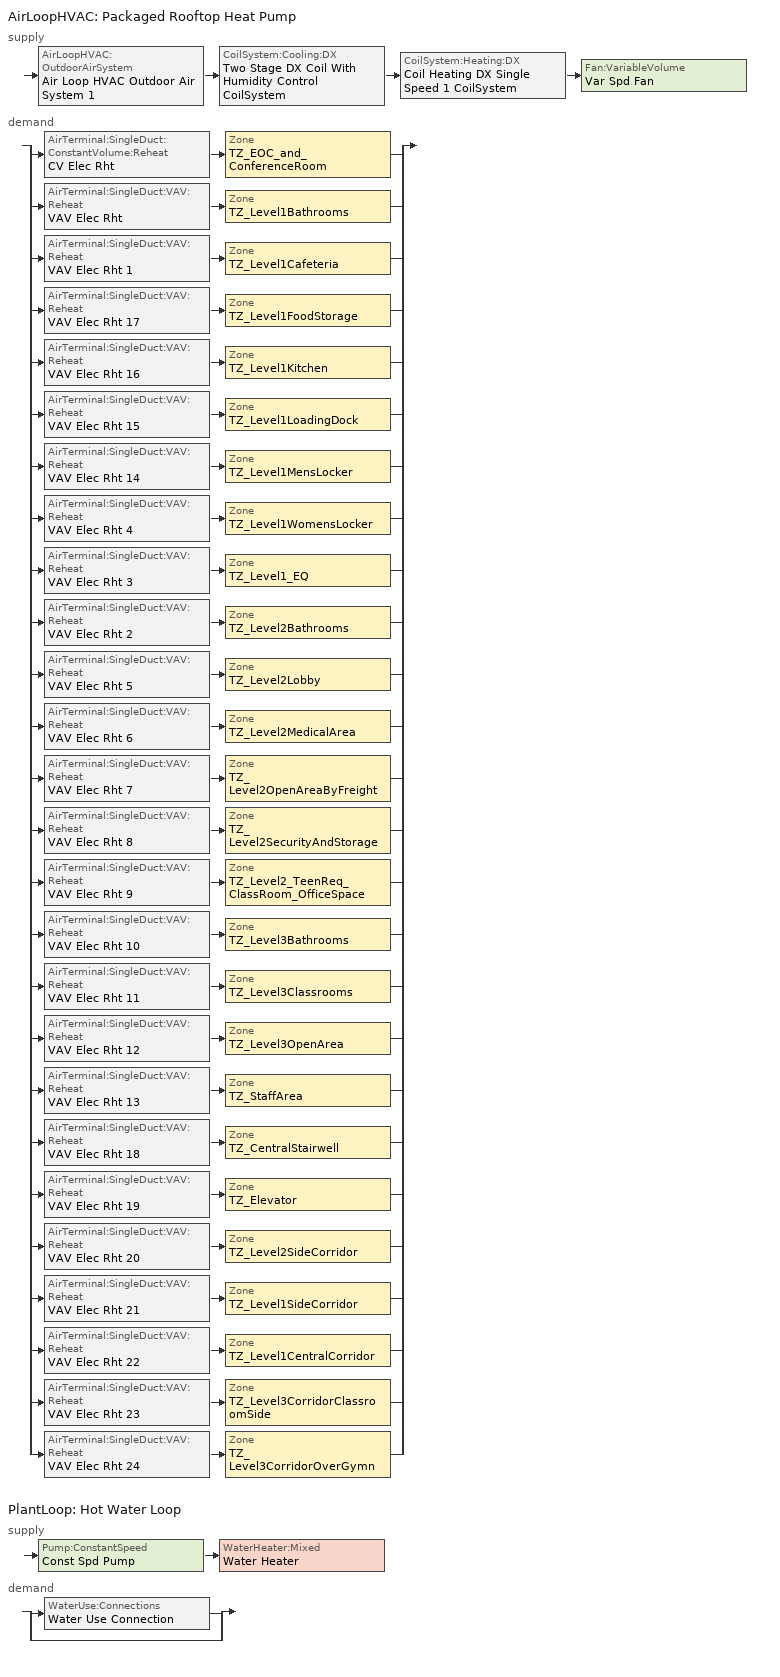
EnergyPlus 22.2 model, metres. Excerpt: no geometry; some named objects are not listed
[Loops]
AirLoopHVAC 'Packaged Rooftop Heat Pump'
 supply: AirLoopHVAC:OutdoorAirSystem 'Air Loop HVAC Outdoor Air System 1' > CoilSystem:Cooling:DX 'Two Stage DX Coil With Humidity Control CoilSystem' > CoilSystem:Heating:DX 'Coil Heating DX Single Speed 1 CoilSystem' > Fan:VariableVolume 'Var Spd Fan'
 demand: split
  | AirTerminal:SingleDuct:ConstantVolume:Reheat 'CV Elec Rht' > Zone 'TZ_EOC_and_ConferenceRoom'
  | AirTerminal:SingleDuct:VAV:Reheat 'VAV Elec Rht' > Zone 'TZ_Level1Bathrooms'
  | AirTerminal:SingleDuct:VAV:Reheat 'VAV Elec Rht 1' > Zone 'TZ_Level1Cafeteria'
  | AirTerminal:SingleDuct:VAV:Reheat 'VAV Elec Rht 17' > Zone 'TZ_Level1FoodStorage'
  | AirTerminal:SingleDuct:VAV:Reheat 'VAV Elec Rht 16' > Zone 'TZ_Level1Kitchen'
  | AirTerminal:SingleDuct:VAV:Reheat 'VAV Elec Rht 15' > Zone 'TZ_Level1LoadingDock'
  | AirTerminal:SingleDuct:VAV:Reheat 'VAV Elec Rht 14' > Zone 'TZ_Level1MensLocker'
  | AirTerminal:SingleDuct:VAV:Reheat 'VAV Elec Rht 4' > Zone 'TZ_Level1WomensLocker'
  | AirTerminal:SingleDuct:VAV:Reheat 'VAV Elec Rht 3' > Zone 'TZ_Level1_EQ'
  | AirTerminal:SingleDuct:VAV:Reheat 'VAV Elec Rht 2' > Zone 'TZ_Level2Bathrooms'
  | AirTerminal:SingleDuct:VAV:Reheat 'VAV Elec Rht 5' > Zone 'TZ_Level2Lobby'
  | AirTerminal:SingleDuct:VAV:Reheat 'VAV Elec Rht 6' > Zone 'TZ_Level2MedicalArea'
  | AirTerminal:SingleDuct:VAV:Reheat 'VAV Elec Rht 7' > Zone 'TZ_Level2OpenAreaByFreight'
  | AirTerminal:SingleDuct:VAV:Reheat 'VAV Elec Rht 8' > Zone 'TZ_Level2SecurityAndStorage'
  | AirTerminal:SingleDuct:VAV:Reheat 'VAV Elec Rht 9' > Zone 'TZ_Level2_TeenReq_ClassRoom_OfficeSpace'
  | AirTerminal:SingleDuct:VAV:Reheat 'VAV Elec Rht 10' > Zone 'TZ_Level3Bathrooms'
  | AirTerminal:SingleDuct:VAV:Reheat 'VAV Elec Rht 11' > Zone 'TZ_Level3Classrooms'
  | AirTerminal:SingleDuct:VAV:Reheat 'VAV Elec Rht 12' > Zone 'TZ_Level3OpenArea'
  | AirTerminal:SingleDuct:VAV:Reheat 'VAV Elec Rht 13' > Zone 'TZ_StaffArea'
  | AirTerminal:SingleDuct:VAV:Reheat 'VAV Elec Rht 18' > Zone 'TZ_CentralStairwell'
  | AirTerminal:SingleDuct:VAV:Reheat 'VAV Elec Rht 19' > Zone 'TZ_Elevator'
  | AirTerminal:SingleDuct:VAV:Reheat 'VAV Elec Rht 20' > Zone 'TZ_Level2SideCorridor'
  | AirTerminal:SingleDuct:VAV:Reheat 'VAV Elec Rht 21' > Zone 'TZ_Level1SideCorridor'
  | AirTerminal:SingleDuct:VAV:Reheat 'VAV Elec Rht 22' > Zone 'TZ_Level1CentralCorridor'
  | AirTerminal:SingleDuct:VAV:Reheat 'VAV Elec Rht 23' > Zone 'TZ_Level3CorridorClassroomSide'
  | AirTerminal:SingleDuct:VAV:Reheat 'VAV Elec Rht 24' > Zone 'TZ_Level3CorridorOverGymn'
PlantLoop 'Hot Water Loop'
 supply: Pump:ConstantSpeed 'Const Spd Pump' > WaterHeater:Mixed 'Water Heater'
 demand: split
  | WaterUse:Connections 'Water Use Connection'
  | bypass
[AirTerminal:SingleDuct:VAV:Reheat] Availability Schedule=Always On Discrete hvac_library; Maximum Air Flow Rate {m3/s}=Autosize; Zone Minimum Air Flow Input Method=Constant; Constant Minimum Air Flow Fraction=0.3; Fixed Minimum Air Flow Rate {m3/s}=0; Maximum Hot Water or Steam Flow Rate {m3/s}=Autosize; Minimum Hot Water or Steam Flow Rate {m3/s}=0; Convergence Tolerance=0.001; Damper Heating Action=Normal; Maximum Flow per Zone Floor Area During Reheat {m3/s-m2}=Autocalculate; Maximum Flow Fraction During Reheat=Autocalculate; Maximum Reheat Air Temperature {C}=35
Name | Reheat Coil
VAV Elec Rht 18 | VAV Elec Rht Coil 18
VAV Elec Rht 19 | VAV Elec Rht Coil 19
VAV Elec Rht | VAV Elec Rht Coil
VAV Elec Rht 1 | VAV Elec Rht Coil 1
VAV Elec Rht 22 | VAV Elec Rht Coil 22
VAV Elec Rht 17 | VAV Elec Rht Coil 17
VAV Elec Rht 16 | VAV Elec Rht Coil 16
VAV Elec Rht 15 | VAV Elec Rht Coil 15
VAV Elec Rht 14 | VAV Elec Rht Coil 14
VAV Elec Rht 21 | VAV Elec Rht Coil 21
VAV Elec Rht 4 | VAV Elec Rht Coil 4
VAV Elec Rht 3 | VAV Elec Rht Coil 3
VAV Elec Rht 2 | VAV Elec Rht Coil 2
VAV Elec Rht 5 | VAV Elec Rht Coil 5
VAV Elec Rht 6 | VAV Elec Rht Coil 6
VAV Elec Rht 7 | VAV Elec Rht Coil 7
VAV Elec Rht 8 | VAV Elec Rht Coil 8
VAV Elec Rht 20 | VAV Elec Rht Coil 20
VAV Elec Rht 9 | VAV Elec Rht Coil 9
VAV Elec Rht 10 | VAV Elec Rht Coil 10
VAV Elec Rht 11 | VAV Elec Rht Coil 11
VAV Elec Rht 23 | VAV Elec Rht Coil 23
VAV Elec Rht 24 | VAV Elec Rht Coil 24
VAV Elec Rht 12 | VAV Elec Rht Coil 12
VAV Elec Rht 13 | VAV Elec Rht Coil 13
[Coil:Heating:Electric] Availability Schedule=Always On Discrete hvac_library; Efficiency=1; Nominal Capacity {W}=Autosize
VAV Elec Rht Coil 18; VAV Elec Rht Coil 19; CV Elec Rht Coil; VAV Elec Rht Coil; VAV Elec Rht Coil 1; VAV Elec Rht Coil 22; VAV Elec Rht Coil 17; VAV Elec Rht Coil 16; VAV Elec Rht Coil 15; VAV Elec Rht Coil 14; VAV Elec Rht Coil 21; VAV Elec Rht Coil 4; VAV Elec Rht Coil 3; VAV Elec Rht Coil 2; VAV Elec Rht Coil 5; VAV Elec Rht Coil 6; VAV Elec Rht Coil 7; VAV Elec Rht Coil 8; VAV Elec Rht Coil 20; VAV Elec Rht Coil 9; VAV Elec Rht Coil 10; VAV Elec Rht Coil 11; VAV Elec Rht Coil 23; VAV Elec Rht Coil 24; VAV Elec Rht Coil 12; VAV Elec Rht Coil 13
[Zone equipment]
TZ_CentralStairwell: VAV Elec Rht 18
TZ_Elevator: VAV Elec Rht 19
TZ_EOC_and_ConferenceRoom: CV Elec Rht
TZ_Level1Bathrooms: Zone Exhaust Fan, VAV Elec Rht
TZ_Level1Cafeteria: VAV Elec Rht 1
TZ_Level1CentralCorridor: VAV Elec Rht 22
TZ_Level1FoodStorage: VAV Elec Rht 17
TZ_Level1Kitchen: Zone Exhaust Fan 1, VAV Elec Rht 16
TZ_Level1LoadingDock: VAV Elec Rht 15
TZ_Level1MensLocker: Zone Exhaust Fan 4, VAV Elec Rht 14
TZ_Level1SideCorridor: VAV Elec Rht 21
TZ_Level1WomensLocker: Zone Exhaust Fan 5, VAV Elec Rht 4
TZ_Level1_EQ: VAV Elec Rht 3
TZ_Level2Bathrooms: Zone Exhaust Fan 2, VAV Elec Rht 2
TZ_Level2Lobby: VAV Elec Rht 5
TZ_Level2MedicalArea: VAV Elec Rht 6
TZ_Level2OpenAreaByFreight: VAV Elec Rht 7
TZ_Level2SecurityAndStorage: VAV Elec Rht 8
TZ_Level2SideCorridor: VAV Elec Rht 20
TZ_Level2_TeenReq_ClassRoom_OfficeSpace: VAV Elec Rht 9
TZ_Level3Bathrooms: Zone Exhaust Fan 3, VAV Elec Rht 10
TZ_Level3Classrooms: VAV Elec Rht 11
TZ_Level3CorridorClassroomSide: VAV Elec Rht 23
TZ_Level3CorridorOverGymn: VAV Elec Rht 24
TZ_Level3OpenArea: VAV Elec Rht 12
TZ_StaffArea: VAV Elec Rht 13
[Sizing:Zone] Zone Cooling Design Supply Air Temperature Input Method=SupplyAirTemperature; Zone Cooling Design Supply Air Temperature {C}=14; Zone Cooling Design Supply Air Temperature Difference {deltaC}=11.11; Zone Heating Design Supply Air Temperature Input Method=SupplyAirTemperature; Zone Heating Design Supply Air Temperature {C}=40; Zone Heating Design Supply Air Temperature Difference {deltaC}=11.11; Zone Cooling Design Supply Air Humidity Ratio {kgWater/kgDryAir}=0.0085; Zone Heating Design Supply Air Humidity Ratio {kgWater/kgDryAir}=0.008; Cooling Design Air Flow Method=DesignDay; Cooling Design Air Flow Rate {m3/s}=0; Cooling Minimum Air Flow per Zone Floor Area {m3/s-m2}=0.000762; Cooling Minimum Air Flow {m3/s}=0; Cooling Minimum Air Flow Fraction=0; Heating Design Air Flow Method=DesignDay; Heating Design Air Flow Rate {m3/s}=0; Heating Maximum Air Flow per Zone Floor Area {m3/s-m2}=0.002032; Heating Maximum Air Flow {m3/s}=0.141576; Heating Maximum Air Flow Fraction=0.3; Zone Latent Cooling Design Supply Air Humidity Ratio Input Method=HumidityRatioDifference; Zone Cooling Design Supply Air Humidity Ratio Difference {kgWater/kgDryAir}=0.005; Zone Latent Heating Design Supply Air Humidity Ratio Input Method=HumidityRatioDifference; Zone Humidification Design Supply Air Humidity Ratio Difference {kgWater/kgDryAir}=0.005
Name | Design Specification Outdoor Air Object | Account for Dedicated Outdoor Air System | Zone Load Sizing Method | Dedicated Outdoor Air System Control Strategy | Dedicated Outdoor Air Low Setpoint Temperature for Design {C} | Dedicated Outdoor Air High Setpoint Temperature for Design {C}
TZ_CentralStairwell | TZ_CentralStairwell DSOA Space List | No | Sensible Load Only No Latent Load
TZ_Elevator | TZ_Elevator DSOA Space List | No | Sensible Load Only No Latent Load
TZ_EOC_and_ConferenceRoom | TZ_EOC_and_ConferenceRoom DSOA Space List | No | Sensible Load Only No Latent Load
TZ_Level1Bathrooms | TZ_Level1Bathrooms DSOA Space List | No | Sensible Load Only No Latent Load
TZ_Level1Cafeteria | TZ_Level1Cafeteria DSOA Space List | No | Sensible Load Only No Latent Load
TZ_Level1CentralCorridor | TZ_Level1CentralCorridor DSOA Space List | No | Sensible Load Only No Latent Load
TZ_Level1FoodStorage | TZ_Level1FoodStorage DSOA Space List | No | Sensible Load Only No Latent Load
TZ_Level1Kitchen | TZ_Level1Kitchen Zero air DSOA | Yes | Sensible And Latent Load | NeutralDehumidifiedSupplyAir | Autosize | Autosize
TZ_Level1LoadingDock | TZ_Level1LoadingDock DSOA Space List | No | Sensible Load Only No Latent Load
TZ_Level1MensLocker | TZ_Level1MensLocker DSOA Space List | No | Sensible Load Only No Latent Load
TZ_Level1SideCorridor | TZ_Level1SideCorridor DSOA Space List | No | Sensible Load Only No Latent Load
TZ_Level1WomensLocker | TZ_Level1WomensLocker DSOA Space List | No | Sensible Load Only No Latent Load
TZ_Level1_EQ | TZ_Level1_EQ DSOA Space List | No | Sensible Load Only No Latent Load
TZ_Level2Bathrooms | TZ_Level2Bathrooms DSOA Space List | No | Sensible Load Only No Latent Load
TZ_Level2Lobby | TZ_Level2Lobby DSOA Space List | No | Sensible Load Only No Latent Load
TZ_Level2MedicalArea | TZ_Level2MedicalArea DSOA Space List | No | Sensible Load Only No Latent Load
TZ_Level2OpenAreaByFreight | TZ_Level2OpenAreaByFreight DSOA Space List | No | Sensible Load Only No Latent Load
TZ_Level2SecurityAndStorage | TZ_Level2SecurityAndStorage DSOA Space List | No | Sensible Load Only No Latent Load
TZ_Level2SideCorridor | TZ_Level2SideCorridor DSOA Space List | No | Sensible Load Only No Latent Load
TZ_Level2_TeenReq_ClassRoom_OfficeSpace | TZ_Level2_TeenReq_ClassRoom_OfficeSpace DSOA Space List | No | Sensible Load Only No Latent Load
TZ_Level3Bathrooms | TZ_Level3Bathrooms DSOA Space List | No | Sensible Load Only No Latent Load
TZ_Level3Classrooms | TZ_Level3Classrooms DSOA Space List | No | Sensible Load Only No Latent Load
TZ_Level3CorridorClassroomSide | TZ_Level3CorridorClassroomSide DSOA Space List | No | Sensible Load Only No Latent Load
TZ_Level3CorridorOverGymn | TZ_Level3CorridorOverGymn DSOA Space List | No | Sensible Load Only No Latent Load
TZ_Level3OpenArea | TZ_Level3OpenArea DSOA Space List | No | Sensible Load Only No Latent Load
TZ_StaffArea | TZ_StaffArea DSOA Space List | No | Sensible Load Only No Latent Load
[Controller:MechanicalVentilation]
Controller Mechanical Ventilation 1: Availability Schedule=Always On Discrete; Demand Controlled Ventilation=No; System Outdoor Air Method=ZoneSum; Zone or ZoneList Name 1=TZ_CentralStairwell; Design Specification Outdoor Air Object Name 1=189.1-2009 - Office - Stair - CZ1-3 Ventilation; Zone or ZoneList Name 2=TZ_Elevator; Design Specification Outdoor Air Object Name 2=189.1-2009 - Office - Stair - CZ1-3 Ventilation; Zone or ZoneList Name 3=TZ_EOC_and_ConferenceRoom; Design Specification Outdoor Air Object Name 3=189.1-2009 - Office - OpenOffice - CZ4-8 Ventilation; Zone or ZoneList Name 4=TZ_Level1Bathrooms; Design Specification Outdoor Air Object Name 4=189.1-2009 - Office - Restroom - CZ1-3 Ventilation; Zone or ZoneList Name 5=TZ_Level1Cafeteria; Design Specification Outdoor Air Object Name 5=189.1-2009 - Office - OpenOffice - CZ4-8 Ventilation; Zone or ZoneList Name 6=TZ_Level1CentralCorridor; Design Specification Outdoor Air Object Name 6=189.1-2009 - Office - Corridor - CZ1-3 Ventilation; Zone or ZoneList Name 7=TZ_Level1FoodStorage; Design Specification Outdoor Air Object Name 7=189.1-2009 - Office - Storage - CZ1-3 Ventilation; Zone or ZoneList Name 8=TZ_Level1Kitchen; Zone or ZoneList Name 9=TZ_Level1LoadingDock; Design Specification Outdoor Air Object Name 9=189.1-2009 - Office - Corridor - CZ1-3 Ventilation; Zone or ZoneList Name 10=TZ_Level1MensLocker; Design Specification Outdoor Air Object Name 10=189.1-2009 - Office - ClosedOffice - CZ1-3 Ventilation; Zone or ZoneList Name 11=TZ_Level1SideCorridor; Design Specification Outdoor Air Object Name 11=189.1-2009 - Office - Corridor - CZ1-3 Ventilation; Zone or ZoneList Name 12=TZ_Level1WomensLocker; Design Specification Outdoor Air Object Name 12=189.1-2009 - Office - ClosedOffice - CZ1-3 Ventilation; Zone or ZoneList Name 13=TZ_Level1_EQ; Design Specification Outdoor Air Object Name 13=189.1-2009 - Office - IT_Room - CZ1-3 Ventilation; Zone or ZoneList Name 14=TZ_Level2Bathrooms; Design Specification Outdoor Air Object Name 14=189.1-2009 - Office - Restroom - CZ1-3 Ventilation; Zone or ZoneList Name 15=TZ_Level2Lobby; Design Specification Outdoor Air Object Name 15=189.1-2009 - Office - Lobby - CZ1-3 Ventilation; Zone or ZoneList Name 16=TZ_Level2MedicalArea; Design Specification Outdoor Air Object Name 16=189.1-2009 - Office - ClosedOffice - CZ1-3 Ventilation; Zone or ZoneList Name 17=TZ_Level2OpenAreaByFreight; Design Specification Outdoor Air Object Name 17=189.1-2009 - Office - Corridor - CZ1-3 Ventilation; Zone or ZoneList Name 18=TZ_Level2SecurityAndStorage; Design Specification Outdoor Air Object Name 18=189.1-2009 - Office - IT_Room - CZ1-3 Ventilation; Zone or ZoneList Name 19=TZ_Level2SideCorridor; Design Specification Outdoor Air Object Name 19=189.1-2009 - Office - Corridor - CZ1-3 Ventilation; Zone or ZoneList Name 20=TZ_Level2_TeenReq_ClassRoom_OfficeSpace; Design Specification Outdoor Air Object Name 20=189.1-2009 - Office - OpenOffice - CZ4-8 Ventilation; Zone or ZoneList Name 21=TZ_Level3Bathrooms; Design Specification Outdoor Air Object Name 21=189.1-2009 - Office - Restroom - CZ1-3 Ventilation; Zone or ZoneList Name 22=TZ_Level3Classrooms; Design Specification Outdoor Air Object Name 22=189.1-2009 - Office - OpenOffice - CZ4-8 Ventilation; Zone or ZoneList Name 23=TZ_Level3CorridorClassroomSide; Design Specification Outdoor Air Object Name 23=189.1-2009 - Office - Corridor - CZ1-3 Ventilation; Zone or ZoneList Name 24=TZ_Level3CorridorOverGymn; Design Specification Outdoor Air Object Name 24=189.1-2009 - Office - Corridor - CZ1-3 Ventilation; Zone or ZoneList Name 25=TZ_Level3OpenArea; Design Specification Outdoor Air Object Name 25=189.1-2009 - Office - Lobby - CZ1-3 Ventilation; Zone or ZoneList Name 26=TZ_StaffArea; Design Specification Outdoor Air Object Name 26=189.1-2009 - Office - OpenOffice - CZ4-8 Ventilation
[DesignSpecification:OutdoorAir] Outdoor Air Method=Sum; Outdoor Air Flow per Zone {m3/s}=0; Outdoor Air Flow Air Changes per Hour {1/hr}=0
Name | Outdoor Air Flow per Person {m3/s-person} | Outdoor Air Flow per Zone Floor Area {m3/s-m2}
189.1-2009 - Office - Stair - CZ1-3 Ventilation; 189.1-2009 - Office - Corridor - CZ1-3 Ventilation; 189.1-2009 - Office - Storage - CZ1-3 Ventilation; 189.1-2009 - Office - IT_Room - CZ1-3 Ventilation | 0 | 0.000254
189.1-2009 - Office - OpenOffice - CZ4-8 Ventilation; 189.1-2009 - Office - ClosedOffice - CZ1-3 Ventilation | 0.00943895 | 0
189.1-2009 - Office - Restroom - CZ1-3 Ventilation | 0 | 0.0048768
TZ_Level1Kitchen Zero air DSOA | 0 | 0
189.1-2009 - Office - Lobby - CZ1-3 Ventilation | 0.00707921 | 0
[DesignSpecification:OutdoorAir:SpaceList]
Name | Space Name 1 | Space Design Specification Outdoor Air Object Name 1
TZ_CentralStairwell DSOA Space List | CentralStairwell | 189.1-2009 - Office - Stair - CZ1-3 Ventilation
TZ_Elevator DSOA Space List | Elevator | 189.1-2009 - Office - Stair - CZ1-3 Ventilation
TZ_EOC_and_ConferenceRoom DSOA Space List | EOC_and_ConferenceRoom | 189.1-2009 - Office - OpenOffice - CZ4-8 Ventilation
TZ_Level1Bathrooms DSOA Space List | Level1Bathrooms | 189.1-2009 - Office - Restroom - CZ1-3 Ventilation
TZ_Level1Cafeteria DSOA Space List | Level1Cafeteria | 189.1-2009 - Office - OpenOffice - CZ4-8 Ventilation
TZ_Level1CentralCorridor DSOA Space List | Level1CentralCorridor | 189.1-2009 - Office - Corridor - CZ1-3 Ventilation
TZ_Level1FoodStorage DSOA Space List | Level1FoodStorage | 189.1-2009 - Office - Storage - CZ1-3 Ventilation
TZ_Level1LoadingDock DSOA Space List | Level1LoadingDock | 189.1-2009 - Office - Corridor - CZ1-3 Ventilation
TZ_Level1MensLocker DSOA Space List | Level1MensLocker | 189.1-2009 - Office - ClosedOffice - CZ1-3 Ventilation
TZ_Level1SideCorridor DSOA Space List | Level1SideCorridor | 189.1-2009 - Office - Corridor - CZ1-3 Ventilation
TZ_Level1WomensLocker DSOA Space List | Level1WomensLocker | 189.1-2009 - Office - ClosedOffice - CZ1-3 Ventilation
TZ_Level1_EQ DSOA Space List | Level1_EQ | 189.1-2009 - Office - IT_Room - CZ1-3 Ventilation
TZ_Level2Bathrooms DSOA Space List | Level2Bathrooms | 189.1-2009 - Office - Restroom - CZ1-3 Ventilation
TZ_Level2Lobby DSOA Space List | Level2Lobby | 189.1-2009 - Office - Lobby - CZ1-3 Ventilation
TZ_Level2MedicalArea DSOA Space List | Level2MedicalArea | 189.1-2009 - Office - ClosedOffice - CZ1-3 Ventilation
TZ_Level2OpenAreaByFreight DSOA Space List | Level2OpenAreaByFreight | 189.1-2009 - Office - Corridor - CZ1-3 Ventilation
TZ_Level2SecurityAndStorage DSOA Space List | Level2SecurityAndStorage | 189.1-2009 - Office - IT_Room - CZ1-3 Ventilation
TZ_Level2SideCorridor DSOA Space List | Level2SideCorridor | 189.1-2009 - Office - Corridor - CZ1-3 Ventilation
TZ_Level2_TeenReq_ClassRoom_OfficeSpace DSOA Space List | Level2_TeenReq_ClassRoom_OfficeSpace | 189.1-2009 - Office - OpenOffice - CZ4-8 Ventilation
TZ_Level3Bathrooms DSOA Space List | Level3Bathrooms | 189.1-2009 - Office - Restroom - CZ1-3 Ventilation
TZ_Level3Classrooms DSOA Space List | Level3Classrooms | 189.1-2009 - Office - OpenOffice - CZ4-8 Ventilation
TZ_Level3CorridorClassroomSide DSOA Space List | Level3CorridorClassroomSide | 189.1-2009 - Office - Corridor - CZ1-3 Ventilation
TZ_Level3CorridorOverGymn DSOA Space List | Level3CorridorOverGymn | 189.1-2009 - Office - Corridor - CZ1-3 Ventilation
TZ_Level3OpenArea DSOA Space List | Level3OpenArea | 189.1-2009 - Office - Lobby - CZ1-3 Ventilation
TZ_StaffArea DSOA Space List | StaffArea | 189.1-2009 - Office - OpenOffice - CZ4-8 Ventilation
[ZoneControl:Thermostat] Temperature Difference Between Cutout And Setpoint {deltaC}=0
Name | Zone or ZoneList | Control Type Schedule | Control 1
TZ_EOC_and_ConferenceRoom Thermostat | TZ_EOC_and_ConferenceRoom | TZ_EOC_and_ConferenceRoom Thermostat Schedule | Thermostat Setpoint Dual Setpoint 1
TZ_Level1Bathrooms Thermostat | TZ_Level1Bathrooms | TZ_Level1Bathrooms Thermostat Schedule | Thermostat Setpoint Dual Setpoint 9
TZ_Level1Cafeteria Thermostat | TZ_Level1Cafeteria | TZ_Level1Cafeteria Thermostat Schedule | Thermostat Setpoint Dual Setpoint 11
TZ_Level1Kitchen Thermostat | TZ_Level1Kitchen | TZ_Level1Kitchen Thermostat Schedule | Thermostat Setpoint Dual Setpoint 13
TZ_Level1MensLocker Thermostat | TZ_Level1MensLocker | TZ_Level1MensLocker Thermostat Schedule | Thermostat Setpoint Dual Setpoint 10
TZ_Level1WomensLocker Thermostat | TZ_Level1WomensLocker | TZ_Level1WomensLocker Thermostat Schedule | Thermostat Setpoint Dual Setpoint 2
TZ_Level1_EQ Thermostat | TZ_Level1_EQ | TZ_Level1_EQ Thermostat Schedule | Thermostat Setpoint Dual Setpoint 16
TZ_Level2Bathrooms Thermostat | TZ_Level2Bathrooms | TZ_Level2Bathrooms Thermostat Schedule | Thermostat Setpoint Dual Setpoint 7
TZ_Level2Lobby Thermostat | TZ_Level2Lobby | TZ_Level2Lobby Thermostat Schedule | Thermostat Setpoint Dual Setpoint 4
TZ_Level2MedicalArea Thermostat | TZ_Level2MedicalArea | TZ_Level2MedicalArea Thermostat Schedule | Thermostat Setpoint Dual Setpoint 3
TZ_Level2SecurityAndStorage Thermostat | TZ_Level2SecurityAndStorage | TZ_Level2SecurityAndStorage Thermostat Schedule | Thermostat Setpoint Dual Setpoint 14
TZ_Level2_TeenReq_ClassRoom_OfficeSpace Thermostat | TZ_Level2_TeenReq_ClassRoom_OfficeSpace | TZ_Level2_TeenReq_ClassRoom_OfficeSpace Thermostat Schedule | Thermostat Setpoint Dual Setpoint 12
TZ_Level3Bathrooms Thermostat | TZ_Level3Bathrooms | TZ_Level3Bathrooms Thermostat Schedule | Thermostat Setpoint Dual Setpoint 8
TZ_Level3Classrooms Thermostat | TZ_Level3Classrooms | TZ_Level3Classrooms Thermostat Schedule | Thermostat Setpoint Dual Setpoint 15
TZ_Level3OpenArea Thermostat | TZ_Level3OpenArea | TZ_Level3OpenArea Thermostat Schedule | Thermostat Setpoint Dual Setpoint 6
TZ_StaffArea Thermostat | TZ_StaffArea | TZ_StaffArea Thermostat Schedule | Thermostat Setpoint Dual Setpoint 5
[ThermostatSetpoint:DualSetpoint] Heating Setpoint Temperature Schedule=Medium Office HtgSetp 1; Cooling Setpoint Temperature Schedule=Medium Office ClgSetp 1
Thermostat Setpoint Dual Setpoint 1; Thermostat Setpoint Dual Setpoint 9; Thermostat Setpoint Dual Setpoint 11; Thermostat Setpoint Dual Setpoint 13; Thermostat Setpoint Dual Setpoint 10; Thermostat Setpoint Dual Setpoint 2; Thermostat Setpoint Dual Setpoint 16; Thermostat Setpoint Dual Setpoint 7; Thermostat Setpoint Dual Setpoint 4; Thermostat Setpoint Dual Setpoint 3; Thermostat Setpoint Dual Setpoint 14; Thermostat Setpoint Dual Setpoint 12; Thermostat Setpoint Dual Setpoint 8; Thermostat Setpoint Dual Setpoint 15; Thermostat Setpoint Dual Setpoint 6; Thermostat Setpoint Dual Setpoint 5
[AirTerminal:SingleDuct:ConstantVolume:Reheat]
CV Elec Rht: Availability Schedule=Always On Discrete hvac_library; Maximum Air Flow Rate {m3/s}=Autosize; Reheat Coil=CV Elec Rht Coil; Maximum Hot Water or Steam Flow Rate {m3/s}=Autosize; Minimum Hot Water or Steam Flow Rate {m3/s}=0; Convergence Tolerance=0.001; Maximum Reheat Air Temperature {C}=35
[Fan:ZoneExhaust] Fan Total Efficiency=0.6; Pressure Rise {Pa}=0; System Availability Manager Coupling Mode=Decoupled
Zone Exhaust Fan 6; Zone Exhaust Fan; Zone Exhaust Fan 1; Zone Exhaust Fan 4; Zone Exhaust Fan 5; Zone Exhaust Fan 2; Zone Exhaust Fan 3
[AirLoopHVAC]
Packaged Rooftop Heat Pump: Design Supply Air Flow Rate {m3/s}=AutoSize; Design Return Air Flow Fraction of Supply Air Flow=1
[Sizing:System]
Packaged Rooftop Heat Pump: Type of Load to Size On=Sensible; Design Outdoor Air Flow Rate {m3/s}=Autosize; Central Heating Maximum System Air Flow Ratio=1; Preheat Design Temperature {C}=7; Preheat Design Humidity Ratio {kgWater/kgDryAir}=0.008; Precool Design Temperature {C}=12.8; Precool Design Humidity Ratio {kgWater/kgDryAir}=0.008; Central Cooling Design Supply Air Temperature {C}=12.8; Central Heating Design Supply Air Temperature {C}=40; Type of Zone Sum to Use=NonCoincident; 100% Outdoor Air in Cooling=Yes; 100% Outdoor Air in Heating=Yes; Central Cooling Design Supply Air Humidity Ratio {kgWater/kgDryAir}=0.0085; Central Heating Design Supply Air Humidity Ratio {kgWater/kgDryAir}=0.008; Cooling Supply Air Flow Rate Method=DesignDay; Cooling Supply Air Flow Rate {m3/s}=0; Cooling Supply Air Flow Rate Per Floor Area {m3/s-m2}=0.00996765; Cooling Fraction of Autosized Cooling Supply Air Flow Rate=1; Cooling Supply Air Flow Rate Per Unit Cooling Capacity {m3/s-W}=3.94755e-05; Heating Supply Air Flow Rate Method=DesignDay; Heating Supply Air Flow Rate {m3/s}=0; Heating Supply Air Flow Rate Per Floor Area {m3/s-m2}=0.00996765; Heating Fraction of Autosized Heating Supply Air Flow Rate=1; Heating Fraction of Autosized Cooling Supply Air Flow Rate=1; Heating Supply Air Flow Rate Per Unit Heating Capacity {m3/s-W}=3.15882e-05; System Outdoor Air Method=ZoneSum; Zone Maximum Outdoor Air Fraction=1; Cooling Design Capacity Method=CoolingDesignCapacity; Cooling Design Capacity {W}=Autosize; Cooling Design Capacity Per Floor Area {W/m2}=234.7; Fraction of Autosized Cooling Design Capacity=1; Heating Design Capacity Method=HeatingDesignCapacity; Heating Design Capacity {W}=Autosize; Heating Design Capacity Per Floor Area {W/m2}=157; Fraction of Autosized Heating Design Capacity=1; Central Cooling Capacity Control Method=OnOff; Occupant Diversity=Autosize
[AvailabilityManager:Scheduled] Schedule=Always On Discrete
Packaged Rooftop Heat Pump Availability Manager; Air Loop HVAC Outdoor Air System 1 Availability Manager
[Controller:OutdoorAir]
Controller Outdoor Air 1: Minimum Outdoor Air Flow Rate {m3/s}=Autosize; Maximum Outdoor Air Flow Rate {m3/s}=Autosize; Economizer Control Type=DifferentialEnthalpy; Economizer Control Action Type=ModulateFlow; Economizer Maximum Limit Dry-Bulb Temperature {C}=28; Economizer Maximum Limit Enthalpy {J/kg}=64000; Economizer Minimum Limit Dry-Bulb Temperature {C}=-100; Lockout Type=NoLockout; Minimum Limit Type=FixedMinimum; Mechanical Ventilation Controller=Controller Mechanical Ventilation 1; High Humidity Control=No; Control High Indoor Humidity Based on Outdoor Humidity Ratio=Yes; Heat Recovery Bypass Control Type=BypassWhenWithinEconomizerLimits
[Fan:VariableVolume] Availability Schedule=Always On Discrete; Fan Total Efficiency=0.6045; Pressure Rise {Pa}=1017.592; Maximum Flow Rate {m3/s}=AutoSize; Fan Power Minimum Flow Rate Input Method=FixedFlowRate; Fan Power Minimum Flow Fraction=0; Fan Power Minimum Air Flow Rate {m3/s}=0; Motor Efficiency=0.93; Motor In Airstream Fraction=1; Fan Power Coefficient 1=0.0407599; Fan Power Coefficient 2=0.088045; Fan Power Coefficient 3=-0.0729261; Fan Power Coefficient 4=0.94374; Fan Power Coefficient 5=0
Var Spd Fan 1; Var Spd Fan
[SetpointManager:MixedAir] Control Variable=Temperature
Node 39 OS Default SPM; Node 106 OS Default SPM; Node 40 OS Default SPM
[CoilSystem:Cooling:DX]
Two Stage DX Coil With Humidity Control CoilSystem: Cooling Coil=Two Stage DX Coil With Humidity Control
[Coil:Cooling:DX:TwoStageWithHumidityControlMode]
Two Stage DX Coil With Humidity Control: Crankcase Heater Capacity {W}=0; Maximum Outdoor Dry-Bulb Temperature for Crankcase Heater Operation {C}=10; Number of Capacity Stages=2; Number of Enhanced Dehumidification Modes=1; Normal Mode Stage 1 Coil Performance=Coil Performance DX Cooling 1; Normal Mode Stage 1+2 Coil Performance=Coil Performance DX Cooling 2; Dehumidification Mode 1 Stage 1 Coil Performance=Coil Performance DX Cooling 3; Dehumidification Mode 1 Stage 1+2 Coil Performance=Coil Performance DX Cooling 4; Minimum Outdoor Dry-Bulb Temperature for Compressor Operation {C}=-25; Basin Heater Capacity {W/K}=0; Basin Heater Setpoint Temperature {C}=2
[CoilPerformance:DX:Cooling] Gross Rated Total Cooling Capacity {W}=Autosize; Gross Rated Sensible Heat Ratio=Autosize; Rated Air Flow Rate {m3/s}=Autosize; Nominal Time for Condensate Removal to Begin {s}=1000; Ratio of Initial Moisture Evaporation Rate and Steady State Latent Capacity=1.5; Maximum Cycling Rate {cycles/hr}=3; Latent Capacity Time Constant {s}=45; Condenser Type=AirCooled; Evaporative Condenser Effectiveness=0.9; Evaporative Condenser Air Flow Rate {m3/s}=Autosize; Evaporative Condenser Pump Rated Power Consumption {W}=Autosize
Name | Gross Rated Cooling COP {W/W} | Fraction of Air Flow Bypassed Around Coil | Total Cooling Capacity Function of Temperature Curve | Total Cooling Capacity Function of Flow Fraction Curve | Energy Input Ratio Function of Temperature Curve | Energy Input Ratio Function of Flow Fraction Curve | Part Load Fraction Correlation Curve
Coil Performance DX Cooling 1 | 3 | 0.5 | Curve Biquadratic 38 | Curve Quadratic 53 | Curve Biquadratic 41 | Curve Quadratic 44 | Curve Quadratic 52
Coil Performance DX Cooling 2 | 3 | 0 | Curve Biquadratic 42 | Curve Quadratic 51 | Curve Biquadratic 40 | Curve Quadratic 45 | Curve Quadratic 49
Coil Performance DX Cooling 3 | 2.7 | 0.5 | Curve Biquadratic 35 | Curve Quadratic 48 | Curve Biquadratic 37 | Curve Quadratic 50 | Curve Quadratic 47
Coil Performance DX Cooling 4 | 2.7 | 0 | Curve Biquadratic 7 | Curve Quadratic 10 | Curve Biquadratic 39 | Curve Quadratic 55 | Curve Quadratic 54
[CoilSystem:Heating:DX]
Coil Heating DX Single Speed 1 CoilSystem: Availability Schedule=Always On Discrete; Heating Coil=Coil Heating DX Single Speed 1
[Coil:Heating:DX:SingleSpeed]
Coil Heating DX Single Speed 1: Availability Schedule=Always On Discrete; Gross Rated Heating Capacity {W}=Autosize; Gross Rated Heating COP {W/W}=5; Rated Air Flow Rate {m3/s}=Autosize; Rated Supply Fan Power Per Volume Flow Rate 2017 {W/(m3/s)}=773.3; Rated Supply Fan Power Per Volume Flow Rate 2023 {W/(m3/s)}=934.4; Heating Capacity Function of Temperature Curve=Curve Cubic 1; Heating Capacity Function of Flow Fraction Curve=Curve Cubic 2; Energy Input Ratio Function of Temperature Curve=Curve Cubic 3; Energy Input Ratio Function of Flow Fraction Curve=Curve Quadratic 4; Part Load Fraction Correlation Curve=Curve Quadratic 5; Minimum Outdoor Dry-Bulb Temperature for Compressor Operation {C}=-8; Maximum Outdoor Dry-Bulb Temperature for Defrost Operation {C}=5; Crankcase Heater Capacity {W}=0; Maximum Outdoor Dry-Bulb Temperature for Crankcase Heater Operation {C}=10; Defrost Strategy=Resistive; Defrost Control=Timed; Defrost Time Period Fraction=0.166667; Resistive Defrost Heater Capacity {W}=2000
[SetpointManager:SingleZone:Reheat]
Setpoint Manager Single Zone Reheat 1: Control Variable=Temperature; Minimum Supply Air Temperature {C}=10; Maximum Supply Air Temperature {C}=12; Control Zone=TZ_Level2MedicalArea
[PlantLoop]
Hot Water Loop: Fluid Type=Water; Plant Equipment Operation Scheme=Hot Water Loop Operation Schemes; Maximum Loop Temperature {C}=100; Minimum Loop Temperature {C}=0; Maximum Loop Flow Rate {m3/s}=Autosize; Minimum Loop Flow Rate {m3/s}=0; Plant Loop Volume {m3}=Autocalculate; Load Distribution Scheme=Optimal; Plant Loop Demand Calculation Scheme=SingleSetpoint; Common Pipe Simulation=None
[Sizing:Plant]
Hot Water Loop: Loop Type=Heating; Design Loop Exit Temperature {C}=82; Loop Design Temperature Difference {deltaC}=11; Sizing Option=NonCoincident; Zone Timesteps in Averaging Window=1; Coincident Sizing Factor Mode=None
[Pump:ConstantSpeed]
Const Spd Pump: Design Flow Rate {m3/s}=Autosize; Design Pump Head {Pa}=179352; Design Power Consumption {W}=Autosize; Motor Efficiency=0.9; Fraction of Motor Inefficiencies to Fluid Stream=0; Pump Control Type=Intermittent; Design Power Sizing Method=PowerPerFlowPerPressure; Design Electric Power per Unit Flow Rate {W/(m3/s)}=348701.1; Design Shaft Power per Unit Flow Rate per Unit Head {W-s/m3-Pa}=1.28205
[WaterHeater:Mixed]
Water Heater: Tank Volume {m3}=1.135; Setpoint Temperature Schedule=Water Heater Setpoint Temperature; Deadband Temperature Difference {deltaC}=2; Maximum Temperature Limit {C}=55; Heater Control Type=Cycle; Heater Maximum Capacity {W}=22000; Heater Ignition Minimum Flow Rate {m3/s}=0; Heater Ignition Delay {s}=0; Heater Fuel Type=Electricity; Heater Thermal Efficiency=1; Off Cycle Parasitic Fuel Consumption Rate {W}=20; Off Cycle Parasitic Fuel Type=Electricity; Off Cycle Parasitic Heat Fraction to Tank=0.8; On Cycle Parasitic Fuel Consumption Rate {W}=0; On Cycle Parasitic Fuel Type=Electricity; On Cycle Parasitic Heat Fraction to Tank=0; Ambient Temperature Indicator=Outdoors; Ambient Temperature Zone=TZ_Level3MechanicalSpace; Off Cycle Loss Coefficient to Ambient Temperature {W/K}=6; Off Cycle Loss Fraction to Zone=1; On Cycle Loss Coefficient to Ambient Temperature {W/K}=6; On Cycle Loss Fraction to Zone=1; Use Side Effectiveness=1; Source Side Effectiveness=1; Use Side Design Flow Rate {m3/s}=Autosize; Source Side Design Flow Rate {m3/s}=Autosize; Indirect Water Heating Recovery Time {hr}=1.5; Source Side Flow Control Mode=IndirectHeatPrimarySetpoint
[WaterHeater:Sizing]
Water Heater: Design Mode=PeakDraw; Time Storage Can Meet Peak Draw {hr}=0.538503; Time for Tank Recovery {hr}=1.5; Nominal Tank Volume for Autosizing Plant Connections {m3}=1.13
[WaterUse:Connections]
Water Use Connection: Drain Water Heat Exchanger Type=CrossFlow; Water Use Equipment Name 1=Tablo3Units; Water Use Equipment Name 2=ShowersMens; Water Use Equipment Name 3=ShowerWomens; Water Use Equipment Name 4=BathroomSinksLevel1; Water Use Equipment Name 5=BathroomSinksLevel2; Water Use Equipment Name 6=Level3Bathrooms; Water Use Equipment Name 7=Water Fixture
[WaterUse:Equipment]
Name | Peak Flow Rate {m3/s} | Flow Rate Fraction Schedule | Target Temperature Schedule | Zone | Sensible Fraction Schedule | Latent Fraction Schedule
Tablo3Units | 3e-05 | Tablo_NonResilience | HumanBodyTemperatureSupplyWater | TZ_Level2MedicalArea | WaterUse Sensible Fraction Schedule 100p | WaterUse Latent Fraction Schedule 0p
ShowersMens | 0.0002 | ShoweringUseFraction | ShowerWaterTemperature | TZ_Level1MensLocker | WaterUse Sensible Fraction Schedule 20p 1 | WaterUse Latent Fraction Schedule 5p
ShowerWomens | 0.0002 | ShoweringUseFraction | ShowerWaterTemperature | TZ_Level1WomensLocker | WaterUse Sensible Fraction Schedule 20p 1 | WaterUse Latent Fraction Schedule 5p
BathroomSinksLevel1 | 7e-05 | WaterFixtureUse | HumanBodyTemperatureSupplyWater | TZ_Level1Bathrooms | WaterUse Sensible Fraction Schedule 20p 2 | WaterUse Latent Fraction Schedule 0p
BathroomSinksLevel2 | 7e-05 | WaterFixtureUse | HumanBodyTemperatureSupplyWater | TZ_Level2Bathrooms | WaterUse Sensible Fraction Schedule 20p 2 | WaterUse Latent Fraction Schedule 0p
Level3Bathrooms | 7e-05 | WaterFixtureUse | HumanBodyTemperatureSupplyWater | TZ_Level3Bathrooms | WaterUse Sensible Fraction Schedule 20p 2 | WaterUse Latent Fraction Schedule 0p
Water Fixture | 0.0001 | KitchenWaterUseIntensity | HumanBodyTemperatureSupplyWater | TZ_Level1Kitchen | WaterUse Sensible Fraction Schedule 20p | WaterUse Latent Fraction Schedule 5p
[PlantEquipmentOperationSchemes]
Hot Water Loop Operation Schemes: Control Scheme Object Type 1=PlantEquipmentOperation:HeatingLoad; Control Scheme Name 1=Hot Water Loop Heating Operation Scheme; Control Scheme Schedule Name 1=Always On Discrete
[PlantEquipmentOperation:HeatingLoad]
Hot Water Loop Heating Operation Scheme: Load Range Lower Limit 1 {W}=0; Load Range Upper Limit 1 {W}=1000000000; Range Equipment List Name 1=Hot Water Loop Heating Equipment List
[PlantEquipmentList]
Hot Water Loop Heating Equipment List: WaterHeater:Mixed, Water Heater
[SetpointManager:Scheduled]
Scheduled HW Temp: Control Variable=Temperature; Schedule=WaterUse Schedule 120F; Setpoint Node or NodeList=DHW_setpoint_manager
[Refrigeration:System]
Refrigeration System: Refrigerated Case or Walkin or CaseAndWalkInList=Refrigeration System Case and Walkin List; Refrigeration Condenser=Air Cooled Refrigeration Condenser; Compressor or CompressorList=Refrigeration System Compressor List; Minimum Condensing Temperature {C}=21; Refrigeration System Working Fluid Type=R404a; Suction Temperature Control Type=ConstantSuctionTemperature; Liquid Suction Heat Exchanger Subcooler=Liquid Suction HX; Sum UA Suction Piping {W/K}=0; Number of Compressor Stages=1; Intercooler Type=None; Shell-and-Coil Intercooler Effectiveness=0.8
[Refrigeration:CaseAndWalkInList]
Refrigeration System Case and Walkin List: Case or WalkIn Name 1=Walk In Cooler Level 1 Food Storage
[Refrigeration:WalkIn]
Walk In Cooler Level 1 Food Storage: Availability Schedule=Always On Discrete; Rated Coil Cooling Capacity {W}=4690; Operating Temperature {C}=-2.22; Rated Cooling Source Temperature {C}=-6.67; Rated Total Heating Power {W}=0; Rated Cooling Coil Fan Power {W}=735; Rated Circulation Fan Power {W}=0; Rated Total Lighting Power {W}=120; Lighting Schedule=BLDG_LIGHT_SCH; Defrost Type=Electric; Defrost Control Type=TimeSchedule; Defrost Schedule=Always Off Discrete hvac_library; Defrost Power {W}=5512; Average Refrigerant Charge Inventory {kg}=0; Insulated Floor Surface Area {m2}=13; Insulated Floor U-Value {W/m2-K}=0.207; Zone Name 1=TZ_Level1FoodStorage; Total Insulated Surface Area Facing Zone 1 {m2}=43.4; Insulated Surface U-Value Facing Zone 1 {W/m2-K}=0.235; Area of Glass Reach In Doors Facing Zone 1 {m2}=0; Height of Glass Reach In Doors Facing Zone 1 {m}=1.5; Glass Reach In Door U Value Facing Zone 1 {W/m2-K}=1.136; Area of Stocking Doors Facing Zone 1 {m2}=2; Height of Stocking Doors Facing Zone 1 {m}=2; Stocking Door U Value Facing Zone 1 {W/m2-K}=0.3785; Stocking Door Opening Schedule Name Facing Zone 1=DOOR_INFIL_SCH; Stocking Door Opening Protection Type Facing Zone 1=StripCurtain
[Schedule:Day:Interval]
Medium Office HtgSetp Rule 1 Day Schedule 1; Medium Office HtgSetp Summer Design Day 1: No, 24:00, 15.6
Medium Office HtgSetp Default Schedule 1: No, 06:00, 15.6, 22:00, 21, 24:00, 15.6
Medium Office HtgSetp Rule 2 Day Schedule 1: No, 06:00, 15.6, 18:00, 21, 24:00, 15.6
Medium Office HtgSetp Winter Design Day 1: No, 24:00, 21
Medium Office ClgSetp Rule 1 Day Schedule 1; Medium Office ClgSetp Winter Design Day 1: No, 24:00, 26.7
Medium Office ClgSetp Default Schedule 1; Medium Office ClgSetp Summer Design Day 1: No, 06:00, 26.7, 22:00, 24, 24:00, 26.7
Medium Office ClgSetp Rule 2 Day Schedule 1: No, 06:00, 26.7, 18:00, 24, 24:00, 26.7
HumanBodyTemperatureTarget: No, 24:00, 37
Office Bldg Equip Default Schedule 1: No, 08:00, 0, 12:00, 1, 13:00, 1, 17:00, 1, 18:00, 1, 20:00, 1, 22:00, 0, 24:00, 0
Office Bldg Equip Rule 1 Day Schedule 1; Office Bldg Equip Winter Design Day 1; WaterUse Latent Fraction Schedule 5p Day 1: No, 24:00, 0
Office Bldg Equip Rule 2 Day Schedule 1: No, 06:00, 0.3, 08:00, 0.4, 14:00, 0.5, 17:00, 0.35, 24:00, 0.3
Office Bldg Equip Summer Design Day 1; WaterUse Sensible Fraction Schedule 20p Day 1: No, 24:00, 1
Schedule Day 10: No, 04:00, 0.00178989, 05:00, 0.0636259, 06:00, 0.16433, 07:00, 0.272102, 08:00, 0.192598, 09:00, 0.0512587, 10:00, 0.0123904, 11:00, 0.0547922, 13:00, 0.394007, 15:00, 0.0441917, 17:00, 0.0954273, 20:00, 0.190831, 22:00, 0.0759931, 24:00, 0.00709012
Schedule Day 27: No, 04:00, 0.00178989, 05:00, 0, 06:00, 0.0212241, 08:00, 0.0565589, 09:00, 0.0830601, 12:00, 0.0565589, 14:00, 0.0706929, 20:00, 0.0565589, 22:00, 0.035358, 24:00, 0.00709012
Schedule Day 8: No, 24:00, 42
Schedule Day 9: No, 01:00, 0, 05:00, 0, 06:00, 0.100728, 07:00, 0.169631, 08:00, 0.85336, 09:00, 0.358672, 10:00, 0.282702, 11:00, 0.0618592, 12:00, 0.0265243, 13:00, 0.46291, 14:00, 0.0600924, 15:00, 0.0653927, 16:00, 0.0901271, 17:00, 0.132529, 18:00, 0.150196, 19:00, 0.201432, 20:00, 0.363972, 21:00, 0.14843, 22:00, 0.0318245, 23:00, 0, 24:00, 0
Water Heater Setpoint Temperature Default: No, 24:00, 60
WaterUse Latent Fraction Schedule 5p Day: No, 24:00, 0.05
WaterUse Schedule 120F Day: No, 24:00, 48.8889
WaterUse Sensible Fraction Schedule 20p Day; WaterUse Sensible Fraction Schedule 20p Day 2; WaterUse Sensible Fraction Schedule 20p Day 3: No, 24:00, 0.2
[Schedule:Week:Daily]
Medium Office HtgSetp 1 Week Rule - Jan1-Dec31: Medium Office HtgSetp Rule 1 Day Schedule 1, Medium Office HtgSetp Default Schedule 1, Medium Office HtgSetp Default Schedule 1, Medium Office HtgSetp Default Schedule 1, Medium Office HtgSetp Default Schedule 1, Medium Office HtgSetp Default Schedule 1, Medium Office HtgSetp Rule 2 Day Schedule 1, Medium Office HtgSetp Default Schedule 1, Medium Office HtgSetp Summer Design Day 1, Medium Office HtgSetp Winter Design Day 1, Medium Office HtgSetp Default Schedule 1, Medium Office HtgSetp Default Schedule 1
Medium Office ClgSetp 1 Week Rule - Jan1-Dec31: Medium Office ClgSetp Rule 1 Day Schedule 1, Medium Office ClgSetp Default Schedule 1, Medium Office ClgSetp Default Schedule 1, Medium Office ClgSetp Default Schedule 1, Medium Office ClgSetp Default Schedule 1, Medium Office ClgSetp Default Schedule 1, Medium Office ClgSetp Rule 2 Day Schedule 1, Medium Office ClgSetp Default Schedule 1, Medium Office ClgSetp Summer Design Day 1, Medium Office ClgSetp Winter Design Day 1, Medium Office ClgSetp Default Schedule 1, Medium Office ClgSetp Default Schedule 1
HumanBodyTemperatureSupplyWater Week Rule - Jan1-Dec31: HumanBodyTemperatureTarget, HumanBodyTemperatureTarget, HumanBodyTemperatureTarget, HumanBodyTemperatureTarget, HumanBodyTemperatureTarget, HumanBodyTemperatureTarget, HumanBodyTemperatureTarget, HumanBodyTemperatureTarget, HumanBodyTemperatureTarget, HumanBodyTemperatureTarget, HumanBodyTemperatureTarget, HumanBodyTemperatureTarget
KitchenWaterUseIntensity Week Rule - Jan1-Dec31: Schedule Day 10, Schedule Day 10, Schedule Day 10, Schedule Day 10, Schedule Day 10, Schedule Day 10, Schedule Day 10, Schedule Day 10, Schedule Day 10, Schedule Day 10, Schedule Day 10, Schedule Day 10
ShoweringUseFraction Week Rule - Jan1-Dec31: Schedule Day 9, Schedule Day 9, Schedule Day 9, Schedule Day 9, Schedule Day 9, Schedule Day 9, Schedule Day 9, Schedule Day 9, Schedule Day 9, Schedule Day 9, Schedule Day 9, Schedule Day 9
ShowerWaterTemperature Week Rule - Jan1-Dec31: Schedule Day 8, Schedule Day 8, Schedule Day 8, Schedule Day 8, Schedule Day 8, Schedule Day 8, Schedule Day 8, Schedule Day 8, Schedule Day 8, Schedule Day 8, Schedule Day 8, Schedule Day 8
Tablo_NonResilience Week Rule - Jan1-Dec31: Office Bldg Equip Rule 1 Day Schedule 1, Office Bldg Equip Default Schedule 1, Office Bldg Equip Default Schedule 1, Office Bldg Equip Default Schedule 1, Office Bldg Equip Default Schedule 1, Office Bldg Equip Default Schedule 1, Office Bldg Equip Rule 2 Day Schedule 1, Office Bldg Equip Default Schedule 1, Office Bldg Equip Summer Design Day 1, Office Bldg Equip Winter Design Day 1, Office Bldg Equip Default Schedule 1, Office Bldg Equip Default Schedule 1
Water Heater Setpoint Temperature Week Rule - Jan1-Dec31: Water Heater Setpoint Temperature Default, Water Heater Setpoint Temperature Default, Water Heater Setpoint Temperature Default, Water Heater Setpoint Temperature Default, Water Heater Setpoint Temperature Default, Water Heater Setpoint Temperature Default, Water Heater Setpoint Temperature Default, Water Heater Setpoint Temperature Default, Water Heater Setpoint Temperature Default, Water Heater Setpoint Temperature Default, Water Heater Setpoint Temperature Default, Water Heater Setpoint Temperature Default
WaterFixtureUse Week Rule - Jan1-Dec31: Schedule Day 27, Schedule Day 27, Schedule Day 27, Schedule Day 27, Schedule Day 27, Schedule Day 27, Schedule Day 27, Schedule Day 27, Schedule Day 27, Schedule Day 27, Schedule Day 27, Schedule Day 27
WaterUse Latent Fraction Schedule 0p Week Rule - Jan1-Dec31: WaterUse Latent Fraction Schedule 5p Day 1, WaterUse Latent Fraction Schedule 5p Day 1, WaterUse Latent Fraction Schedule 5p Day 1, WaterUse Latent Fraction Schedule 5p Day 1, WaterUse Latent Fraction Schedule 5p Day 1, WaterUse Latent Fraction Schedule 5p Day 1, WaterUse Latent Fraction Schedule 5p Day 1, WaterUse Latent Fraction Schedule 5p Day 1, WaterUse Latent Fraction Schedule 5p Day 1, WaterUse Latent Fraction Schedule 5p Day 1, WaterUse Latent Fraction Schedule 5p Day 1, WaterUse Latent Fraction Schedule 5p Day 1
WaterUse Latent Fraction Schedule 5p Week Rule - Jan1-Dec31: WaterUse Latent Fraction Schedule 5p Day, WaterUse Latent Fraction Schedule 5p Day, WaterUse Latent Fraction Schedule 5p Day, WaterUse Latent Fraction Schedule 5p Day, WaterUse Latent Fraction Schedule 5p Day, WaterUse Latent Fraction Schedule 5p Day, WaterUse Latent Fraction Schedule 5p Day, WaterUse Latent Fraction Schedule 5p Day, WaterUse Latent Fraction Schedule 5p Day, WaterUse Latent Fraction Schedule 5p Day, WaterUse Latent Fraction Schedule 5p Day, WaterUse Latent Fraction Schedule 5p Day
WaterUse Schedule 120F Week Rule - Jan1-Dec31: WaterUse Schedule 120F Day, WaterUse Schedule 120F Day, WaterUse Schedule 120F Day, WaterUse Schedule 120F Day, WaterUse Schedule 120F Day, WaterUse Schedule 120F Day, WaterUse Schedule 120F Day, WaterUse Schedule 120F Day, WaterUse Schedule 120F Day, WaterUse Schedule 120F Day, WaterUse Schedule 120F Day, WaterUse Schedule 120F Day
WaterUse Sensible Fraction Schedule 100p Week Rule - Jan1-Dec31: WaterUse Sensible Fraction Schedule 20p Day 1, WaterUse Sensible Fraction Schedule 20p Day 1, WaterUse Sensible Fraction Schedule 20p Day 1, WaterUse Sensible Fraction Schedule 20p Day 1, WaterUse Sensible Fraction Schedule 20p Day 1, WaterUse Sensible Fraction Schedule 20p Day 1, WaterUse Sensible Fraction Schedule 20p Day 1, WaterUse Sensible Fraction Schedule 20p Day 1, WaterUse Sensible Fraction Schedule 20p Day 1, WaterUse Sensible Fraction Schedule 20p Day 1, WaterUse Sensible Fraction Schedule 20p Day 1, WaterUse Sensible Fraction Schedule 20p Day 1
WaterUse Sensible Fraction Schedule 20p Week Rule - Jan1-Dec31: WaterUse Sensible Fraction Schedule 20p Day, WaterUse Sensible Fraction Schedule 20p Day, WaterUse Sensible Fraction Schedule 20p Day, WaterUse Sensible Fraction Schedule 20p Day, WaterUse Sensible Fraction Schedule 20p Day, WaterUse Sensible Fraction Schedule 20p Day, WaterUse Sensible Fraction Schedule 20p Day, WaterUse Sensible Fraction Schedule 20p Day, WaterUse Sensible Fraction Schedule 20p Day, WaterUse Sensible Fraction Schedule 20p Day, WaterUse Sensible Fraction Schedule 20p Day, WaterUse Sensible Fraction Schedule 20p Day
WaterUse Sensible Fraction Schedule 20p 1 Week Rule - Jan1-Dec31: WaterUse Sensible Fraction Schedule 20p Day 2, WaterUse Sensible Fraction Schedule 20p Day 2, WaterUse Sensible Fraction Schedule 20p Day 2, WaterUse Sensible Fraction Schedule 20p Day 2, WaterUse Sensible Fraction Schedule 20p Day 2, WaterUse Sensible Fraction Schedule 20p Day 2, WaterUse Sensible Fraction Schedule 20p Day 2, WaterUse Sensible Fraction Schedule 20p Day 2, WaterUse Sensible Fraction Schedule 20p Day 2, WaterUse Sensible Fraction Schedule 20p Day 2, WaterUse Sensible Fraction Schedule 20p Day 2, WaterUse Sensible Fraction Schedule 20p Day 2
WaterUse Sensible Fraction Schedule 20p 2 Week Rule - Jan1-Dec31: WaterUse Sensible Fraction Schedule 20p Day 3, WaterUse Sensible Fraction Schedule 20p Day 3, WaterUse Sensible Fraction Schedule 20p Day 3, WaterUse Sensible Fraction Schedule 20p Day 3, WaterUse Sensible Fraction Schedule 20p Day 3, WaterUse Sensible Fraction Schedule 20p Day 3, WaterUse Sensible Fraction Schedule 20p Day 3, WaterUse Sensible Fraction Schedule 20p Day 3, WaterUse Sensible Fraction Schedule 20p Day 3, WaterUse Sensible Fraction Schedule 20p Day 3, WaterUse Sensible Fraction Schedule 20p Day 3, WaterUse Sensible Fraction Schedule 20p Day 3
[Schedule:Year]
Medium Office HtgSetp 1: Medium Office HtgSetp 1 Week Rule - Jan1-Dec31, 1, 1, 12, 31
Medium Office ClgSetp 1: Medium Office ClgSetp 1 Week Rule - Jan1-Dec31, 1, 1, 12, 31
HumanBodyTemperatureSupplyWater: HumanBodyTemperatureSupplyWater Week Rule - Jan1-Dec31, 1, 1, 12, 31
KitchenWaterUseIntensity: KitchenWaterUseIntensity Week Rule - Jan1-Dec31, 1, 1, 12, 31
ShoweringUseFraction: ShoweringUseFraction Week Rule - Jan1-Dec31, 1, 1, 12, 31
ShowerWaterTemperature: ShowerWaterTemperature Week Rule - Jan1-Dec31, 1, 1, 12, 31
Tablo_NonResilience: Tablo_NonResilience Week Rule - Jan1-Dec31, 1, 1, 12, 31
Water Heater Setpoint Temperature: Water Heater Setpoint Temperature Week Rule - Jan1-Dec31, 1, 1, 12, 31
WaterFixtureUse: WaterFixtureUse Week Rule - Jan1-Dec31, 1, 1, 12, 31
WaterUse Latent Fraction Schedule 0p: WaterUse Latent Fraction Schedule 0p Week Rule - Jan1-Dec31, 1, 1, 12, 31
WaterUse Latent Fraction Schedule 5p: WaterUse Latent Fraction Schedule 5p Week Rule - Jan1-Dec31, 1, 1, 12, 31
WaterUse Schedule 120F: WaterUse Schedule 120F Week Rule - Jan1-Dec31, 1, 1, 12, 31
WaterUse Sensible Fraction Schedule 100p: WaterUse Sensible Fraction Schedule 100p Week Rule - Jan1-Dec31, 1, 1, 12, 31
WaterUse Sensible Fraction Schedule 20p: WaterUse Sensible Fraction Schedule 20p Week Rule - Jan1-Dec31, 1, 1, 12, 31
WaterUse Sensible Fraction Schedule 20p 1: WaterUse Sensible Fraction Schedule 20p 1 Week Rule - Jan1-Dec31, 1, 1, 12, 31
WaterUse Sensible Fraction Schedule 20p 2: WaterUse Sensible Fraction Schedule 20p 2 Week Rule - Jan1-Dec31, 1, 1, 12, 31
[Schedule:Constant]
Name | Hourly Value
Always On Discrete hvac_library; Always On Discrete | 1
Always Off Discrete hvac_library | 0
[Schedule:Compact]
TZ_EOC_and_ConferenceRoom Thermostat Schedule; TZ_Level1Bathrooms Thermostat Schedule; TZ_Level1Cafeteria Thermostat Schedule; TZ_Level1Kitchen Thermostat Schedule; TZ_Level1MensLocker Thermostat Schedule; TZ_Level1WomensLocker Thermostat Schedule; TZ_Level1_EQ Thermostat Schedule; TZ_Level2Bathrooms Thermostat Schedule; TZ_Level2Lobby Thermostat Schedule; TZ_Level2MedicalArea Thermostat Schedule; TZ_Level2SecurityAndStorage Thermostat Schedule; TZ_Level2_TeenReq_ClassRoom_OfficeSpace Thermostat Schedule; TZ_Level3Bathrooms Thermostat Schedule; TZ_Level3Classrooms Thermostat Schedule; TZ_Level3OpenArea Thermostat Schedule; TZ_StaffArea Thermostat Schedule: Through: 12/31, For: AllDays, Until: 24:00, 4
BLDG_LIGHT_SCH: Through: 12/31, For: Weekday, Until: 5:00, 0.15, Until: 6:00, 0.2, Until: 8:00, 0.4, Until: 10:00, 0.6, Until: 22:00, 0.9, Until: 23:00, 0.5, Until: 24:00, 0.3, For: Saturday, Until: 1:00, 0.2, Until: 6:00, 0.15, Until: 8:00, 0.3, Until: 10:00, 0.6, Until: 17:00, 0.8, Until: 22:00, 0.9, Until: 23:00, 0.5, Until: 24:00, 0.3, For: SummerDesignDay, Until: 24:00, 1, For: WinterDesignDay, Until: 24:00, 0, For: Sunday Holidays AllOtherDays, Until: 1:00, 0.2, Until: 6:00, 0.15, Until: 8:00, 0.3, Until: 10:00, 0.5, Until: 16:00, 0.7, Until: 22:00, 0.6, Until: 23:00, 0.5, Until: 24:00, 0.3
DOOR_INFIL_SCH: Through: 12/31, For: Weekdays, Until: 06:00, 0, Until: 07:00, 0.144, Until: 10:00, 0.462, Until: 11:00, 0.258, Until: 12:00, 0.558, Until: 13:00, 0.829, Until: 14:00, 0.74, Until: 15:00, 0.462, Until: 16:00, 0.258, Until: 17:00, 0.363, Until: 18:00, 0.558, Until: 21:00, 0.829, Until: 22:00, 0.558, Until: 23:00, 0.363, Until: 24:00, 0.258, For: SummerDesignDay, Until: 24:00, 1, For: WinterDesignDay, Until: 24:00, 0, For: Saturday, Until: 06:00, 0, Until: 07:00, 0.144, Until: 09:00, 0.558, Until: 10:00, 0.462, Until: 11:00, 0.258, Until: 12:00, 0.462, Until: 14:00, 0.558, Until: 15:00, 0.462, Until: 18:00, 0.363, Until: 19:00, 0.74, Until: 20:00, 0.915, Until: 21:00, 0.74, Until: 22:00, 0.65, Until: 23:00, 0.558, Until: 24:00, 0.363, For: Sunday Holidays AllOtherDays, Until: 06:00, 0, Until: 07:00, 0.144, Until: 09:00, 0.558, Until: 11:00, 0.258, Until: 12:00, 0.363, Until: 14:00, 0.558, Until: 15:00, 0.363, Until: 16:00, 0.258, Until: 17:00, 0.363, Until: 18:00, 0.462, Until: 19:00, 0.558, Until: 20:00, 0.65, Until: 21:00, 0.74, Until: 22:00, 0.462, Until: 24:00, 0.258
[Curve:Biquadratic] Minimum Value of x {BasedOnField A2}=-100; Maximum Value of x {BasedOnField A2}=100; Minimum Value of y {BasedOnField A3}=-100; Maximum Value of y {BasedOnField A3}=100
Name | Coefficient1 Constant | Coefficient2 x | Coefficient3 x**2 | Coefficient4 y | Coefficient5 y**2 | Coefficient6 x*y
Curve Biquadratic 38; Curve Biquadratic 42 | 1.06794 | -0.0312618 | 0.00197431 | -0.00272643 | -5.52654e-05 | -6.31169e-05
Curve Biquadratic 41; Curve Biquadratic 40 | 0.17406 | 0.0222815 | -0.000134077 | 0.028298 | 0.0004851 | -0.00167709
Curve Biquadratic 35; Curve Biquadratic 7 | 0.59678 | 0.0342166 | 0.000113924 | -0.00375859 | -9.17495e-05 | -8.98373e-05
Curve Biquadratic 37; Curve Biquadratic 39 | 0.435348 | 0.00401564 | 0.000604235 | 0.015824 | 0.000747287 | -0.00177974
[Curve:Quadratic]
Name | Coefficient1 Constant | Coefficient2 x | Coefficient3 x**2 | Minimum Value of x {BasedOnField A2} | Maximum Value of x {BasedOnField A2}
Curve Quadratic 53; Curve Quadratic 51; Curve Quadratic 48; Curve Quadratic 10 | 0.8 | 0.2 | 0 | 0.5 | 1.5
Curve Quadratic 44; Curve Quadratic 45; Curve Quadratic 50; Curve Quadratic 55 | 1.1552 | -0.1808 | 0.0256 | 0.5 | 1.5
Curve Quadratic 52; Curve Quadratic 49; Curve Quadratic 47; Curve Quadratic 54 | 0.85 | 0.15 | 0 | 0 | 1
Curve Quadratic 4 | 1.3824 | -0.4336 | 0.0512 | 0 | 1
Curve Quadratic 5 | 0.75 | 0.25 | 0 | 0 | 1
[Curve:Cubic]
Name | Coefficient1 Constant | Coefficient2 x | Coefficient3 x**2 | Coefficient4 x**3 | Minimum Value of x {BasedOnField A2} | Maximum Value of x {BasedOnField A2}
Curve Cubic 1 | 0.758746 | 0.027626 | 0.000148716 | 3.4992e-06 | -20 | 20
Curve Cubic 2 | 0.84 | 0.16 | 0 | 0 | 0.5 | 1.5
Curve Cubic 3 | 1.19248 | -0.0300438 | 0.00103745 | -2.3328e-05 | -20 | 20
